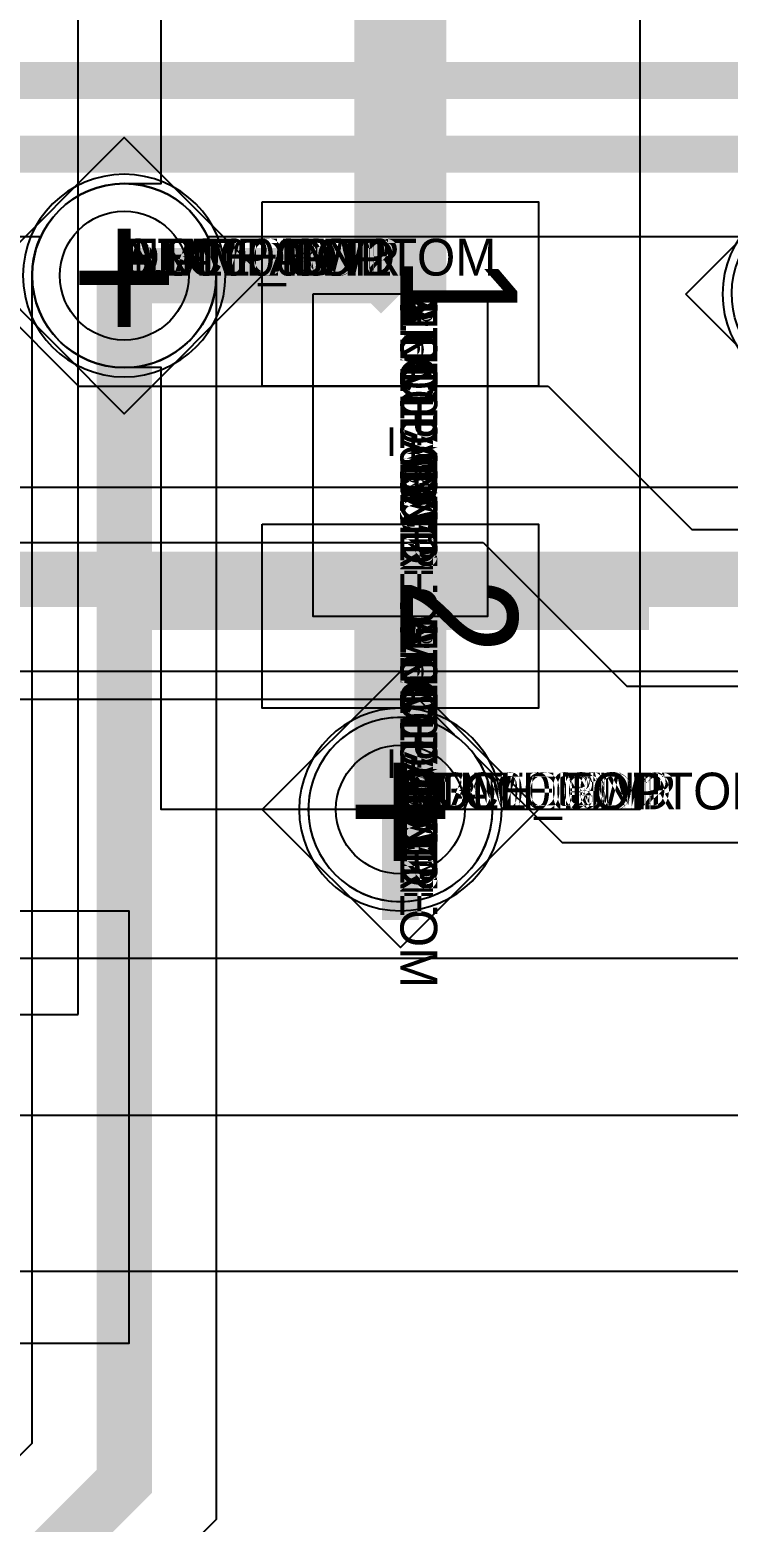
# Model space of a CAD drawing. Extents: x 0 to 323, y 0 to 320.
# Drawn here: x 74.35 to 78.14, y 215.83 to 223.94 of the extents above; entities that cross this region are included whole.
import ezdxf
from ezdxf.enums import TextEntityAlignment as Align

# ---------------------------------------------------------------- set-up
doc = ezdxf.new("R2010")
doc.units = 0
doc.header["$MEASUREMENT"] = 0
doc.layers.get('0').update_dxf_attribs({"linetype": 'CONTINUOUS'})
for name, color, linetype in [('CDN_FIGURES', 7, 'CONTINUOUS'), ('ETCH_BOTTOM', 7, 'CONTINUOUS'), ('ETCH_GND', 3, 'CONTINUOUS'), ('ETCH_INT1', 4, 'CONTINUOUS'), ('ETCH_INT2', 5, 'CONTINUOUS'), ('ETCH_PWR', 6, 'CONTINUOUS'), ('ETCH_TOP', 2, 'CONTINUOUS'), ('MANUFACTURING_NCLEGEND-1-6', 8, 'CONTINUOUS'), ('PACKAGE_GEOMETRY_ASSEMBLY_TOP', 11, 'CONTINUOUS'), ('PACKAGE_GEOMETRY_PIN_NUMBER', 9, 'CONTINUOUS')]:
    doc.layers.add(name, color=color, linetype=linetype)

# ---------------------------------------------------------------- blocks, each defined once
blk = doc.blocks.new('PAD_INFO')
for tag in ['SHAPE_TYPE', 'PAD_HEIGHT', 'PAD_LAYER', 'PAD_TYPE', 'PAD_WIDTH']:
    blk.add_attdef(tag, (0, 0), '', height=0.2)
at = {"flags": 2}
blk.add_attdef('CDN_TYPE', (0, 0), '', height=0.2, dxfattribs=at)
blk = doc.blocks.new('DRILL_INFO')
at = {"flags": 2}
blk.add_attdef('CDN_TYPE', (0, 0), '', height=0.2, dxfattribs=at)
for tag in ['FSHAPE', 'FCHAR', 'DRILL_HEIGHT', 'DIAMETER', 'PLATED', 'DRILL_WIDTH']:
    blk.add_attdef(tag, (0, 0), '', height=0.2)
blk = doc.blocks.new('VIA0700X0300')
at = {"layer": 'ETCH_BOTTOM'}
blk.add_circle((0, 0), 0.35, dxfattribs=at)
at = {"layer": 'ETCH_GND'}
blk.add_circle((0, 0), 0.35, dxfattribs=at)
at = {"layer": 'ETCH_INT1'}
blk.add_circle((0, 0), 0.35, dxfattribs=at)
at = {"layer": 'ETCH_INT2'}
blk.add_circle((0, 0), 0.35, dxfattribs=at)
at = {"layer": 'ETCH_PWR'}
blk.add_circle((0, 0), 0.35, dxfattribs=at)
at = {"layer": 'ETCH_TOP'}
blk.add_circle((0, 0), 0.35, dxfattribs=at)
ref = blk.add_blockref('PAD_INFO', (0, 0))
ref.add_attrib('PAD_LAYER', 'ETCH_TOP', (0, 0), dxfattribs={"height": 0.2})
ref.add_attrib('SHAPE_TYPE', 'NULL', (0, 0), dxfattribs={"height": 0.2})
ref.add_attrib('PAD_TYPE', 'ANTIPAD', (0, 0), dxfattribs={"height": 0.2})
ref.add_attrib('PAD_WIDTH', '0.000000', (0, 0), dxfattribs={"height": 0.2})
ref.add_attrib('PAD_HEIGHT', '0.000000', (0, 0), dxfattribs={"height": 0.2})
ref = blk.add_blockref('PAD_INFO', (0, 0))
ref.add_attrib('PAD_LAYER', 'ETCH_GND', (0, 0), dxfattribs={"height": 0.2})
ref.add_attrib('SHAPE_TYPE', 'NULL', (0, 0), dxfattribs={"height": 0.2})
ref.add_attrib('PAD_TYPE', 'ANTIPAD', (0, 0), dxfattribs={"height": 0.2})
ref.add_attrib('PAD_WIDTH', '0.000000', (0, 0), dxfattribs={"height": 0.2})
ref.add_attrib('PAD_HEIGHT', '0.000000', (0, 0), dxfattribs={"height": 0.2})
ref = blk.add_blockref('PAD_INFO', (0, 0))
ref.add_attrib('PAD_LAYER', 'ETCH_INT1', (0, 0), dxfattribs={"height": 0.2})
ref.add_attrib('SHAPE_TYPE', 'NULL', (0, 0), dxfattribs={"height": 0.2})
ref.add_attrib('PAD_TYPE', 'ANTIPAD', (0, 0), dxfattribs={"height": 0.2})
ref.add_attrib('PAD_WIDTH', '0.000000', (0, 0), dxfattribs={"height": 0.2})
ref.add_attrib('PAD_HEIGHT', '0.000000', (0, 0), dxfattribs={"height": 0.2})
ref = blk.add_blockref('PAD_INFO', (0, 0))
ref.add_attrib('PAD_LAYER', 'ETCH_INT2', (0, 0), dxfattribs={"height": 0.2})
ref.add_attrib('SHAPE_TYPE', 'NULL', (0, 0), dxfattribs={"height": 0.2})
ref.add_attrib('PAD_TYPE', 'ANTIPAD', (0, 0), dxfattribs={"height": 0.2})
ref.add_attrib('PAD_WIDTH', '0.000000', (0, 0), dxfattribs={"height": 0.2})
ref.add_attrib('PAD_HEIGHT', '0.000000', (0, 0), dxfattribs={"height": 0.2})
ref = blk.add_blockref('PAD_INFO', (0, 0))
ref.add_attrib('PAD_LAYER', 'ETCH_PWR', (0, 0), dxfattribs={"height": 0.2})
ref.add_attrib('SHAPE_TYPE', 'NULL', (0, 0), dxfattribs={"height": 0.2})
ref.add_attrib('PAD_TYPE', 'ANTIPAD', (0, 0), dxfattribs={"height": 0.2})
ref.add_attrib('PAD_WIDTH', '0.000000', (0, 0), dxfattribs={"height": 0.2})
ref.add_attrib('PAD_HEIGHT', '0.000000', (0, 0), dxfattribs={"height": 0.2})
ref = blk.add_blockref('PAD_INFO', (0, 0))
ref.add_attrib('PAD_LAYER', 'ETCH_BOTTOM', (0, 0), dxfattribs={"height": 0.2})
ref.add_attrib('SHAPE_TYPE', 'NULL', (0, 0), dxfattribs={"height": 0.2})
ref.add_attrib('PAD_TYPE', 'ANTIPAD', (0, 0), dxfattribs={"height": 0.2})
ref.add_attrib('PAD_WIDTH', '0.000000', (0, 0), dxfattribs={"height": 0.2})
ref.add_attrib('PAD_HEIGHT', '0.000000', (0, 0), dxfattribs={"height": 0.2})
ref = blk.add_blockref('PAD_INFO', (0, 0))
ref.add_attrib('PAD_LAYER', 'ETCH_TOP', (0, 0), dxfattribs={"height": 0.2})
ref.add_attrib('SHAPE_TYPE', 'NULL', (0, 0), dxfattribs={"height": 0.2})
ref.add_attrib('PAD_TYPE', 'THERMAL', (0, 0), dxfattribs={"height": 0.2})
ref.add_attrib('PAD_WIDTH', '0.000000', (0, 0), dxfattribs={"height": 0.2})
ref.add_attrib('PAD_HEIGHT', '0.000000', (0, 0), dxfattribs={"height": 0.2})
ref = blk.add_blockref('PAD_INFO', (0, 0))
ref.add_attrib('PAD_LAYER', 'ETCH_GND', (0, 0), dxfattribs={"height": 0.2})
ref.add_attrib('SHAPE_TYPE', 'NULL', (0, 0), dxfattribs={"height": 0.2})
ref.add_attrib('PAD_TYPE', 'THERMAL', (0, 0), dxfattribs={"height": 0.2})
ref.add_attrib('PAD_WIDTH', '0.000000', (0, 0), dxfattribs={"height": 0.2})
ref.add_attrib('PAD_HEIGHT', '0.000000', (0, 0), dxfattribs={"height": 0.2})
ref = blk.add_blockref('PAD_INFO', (0, 0))
ref.add_attrib('PAD_LAYER', 'ETCH_INT1', (0, 0), dxfattribs={"height": 0.2})
ref.add_attrib('SHAPE_TYPE', 'NULL', (0, 0), dxfattribs={"height": 0.2})
ref.add_attrib('PAD_TYPE', 'THERMAL', (0, 0), dxfattribs={"height": 0.2})
ref.add_attrib('PAD_WIDTH', '0.000000', (0, 0), dxfattribs={"height": 0.2})
ref.add_attrib('PAD_HEIGHT', '0.000000', (0, 0), dxfattribs={"height": 0.2})
ref = blk.add_blockref('PAD_INFO', (0, 0))
ref.add_attrib('PAD_LAYER', 'ETCH_INT2', (0, 0), dxfattribs={"height": 0.2})
ref.add_attrib('SHAPE_TYPE', 'NULL', (0, 0), dxfattribs={"height": 0.2})
ref.add_attrib('PAD_TYPE', 'THERMAL', (0, 0), dxfattribs={"height": 0.2})
ref.add_attrib('PAD_WIDTH', '0.000000', (0, 0), dxfattribs={"height": 0.2})
ref.add_attrib('PAD_HEIGHT', '0.000000', (0, 0), dxfattribs={"height": 0.2})
ref = blk.add_blockref('PAD_INFO', (0, 0))
ref.add_attrib('PAD_LAYER', 'ETCH_PWR', (0, 0), dxfattribs={"height": 0.2})
ref.add_attrib('SHAPE_TYPE', 'NULL', (0, 0), dxfattribs={"height": 0.2})
ref.add_attrib('PAD_TYPE', 'THERMAL', (0, 0), dxfattribs={"height": 0.2})
ref.add_attrib('PAD_WIDTH', '0.000000', (0, 0), dxfattribs={"height": 0.2})
ref.add_attrib('PAD_HEIGHT', '0.000000', (0, 0), dxfattribs={"height": 0.2})
ref = blk.add_blockref('PAD_INFO', (0, 0))
ref.add_attrib('PAD_LAYER', 'ETCH_BOTTOM', (0, 0), dxfattribs={"height": 0.2})
ref.add_attrib('SHAPE_TYPE', 'NULL', (0, 0), dxfattribs={"height": 0.2})
ref.add_attrib('PAD_TYPE', 'THERMAL', (0, 0), dxfattribs={"height": 0.2})
ref.add_attrib('PAD_WIDTH', '0.000000', (0, 0), dxfattribs={"height": 0.2})
ref.add_attrib('PAD_HEIGHT', '0.000000', (0, 0), dxfattribs={"height": 0.2})
ref = blk.add_blockref('PAD_INFO', (0, 0))
ref.add_attrib('PAD_LAYER', 'ETCH_TOP', (0, 0), dxfattribs={"height": 0.2})
ref.add_attrib('SHAPE_TYPE', 'CIRCLE', (0, 0), dxfattribs={"height": 0.2})
ref.add_attrib('PAD_TYPE', 'REGULAR', (0, 0), dxfattribs={"height": 0.2})
ref.add_attrib('PAD_WIDTH', '0.700000', (0, 0), dxfattribs={"height": 0.2})
ref.add_attrib('PAD_HEIGHT', '0.700000', (0, 0), dxfattribs={"height": 0.2})
ref = blk.add_blockref('PAD_INFO', (0, 0))
ref.add_attrib('PAD_LAYER', 'ETCH_GND', (0, 0), dxfattribs={"height": 0.2})
ref.add_attrib('SHAPE_TYPE', 'CIRCLE', (0, 0), dxfattribs={"height": 0.2})
ref.add_attrib('PAD_TYPE', 'REGULAR', (0, 0), dxfattribs={"height": 0.2})
ref.add_attrib('PAD_WIDTH', '0.700000', (0, 0), dxfattribs={"height": 0.2})
ref.add_attrib('PAD_HEIGHT', '0.700000', (0, 0), dxfattribs={"height": 0.2})
ref = blk.add_blockref('PAD_INFO', (0, 0))
ref.add_attrib('PAD_LAYER', 'ETCH_INT1', (0, 0), dxfattribs={"height": 0.2})
ref.add_attrib('SHAPE_TYPE', 'CIRCLE', (0, 0), dxfattribs={"height": 0.2})
ref.add_attrib('PAD_TYPE', 'REGULAR', (0, 0), dxfattribs={"height": 0.2})
ref.add_attrib('PAD_WIDTH', '0.700000', (0, 0), dxfattribs={"height": 0.2})
ref.add_attrib('PAD_HEIGHT', '0.700000', (0, 0), dxfattribs={"height": 0.2})
ref = blk.add_blockref('PAD_INFO', (0, 0))
ref.add_attrib('PAD_LAYER', 'ETCH_INT2', (0, 0), dxfattribs={"height": 0.2})
ref.add_attrib('SHAPE_TYPE', 'CIRCLE', (0, 0), dxfattribs={"height": 0.2})
ref.add_attrib('PAD_TYPE', 'REGULAR', (0, 0), dxfattribs={"height": 0.2})
ref.add_attrib('PAD_WIDTH', '0.700000', (0, 0), dxfattribs={"height": 0.2})
ref.add_attrib('PAD_HEIGHT', '0.700000', (0, 0), dxfattribs={"height": 0.2})
ref = blk.add_blockref('PAD_INFO', (0, 0))
ref.add_attrib('PAD_LAYER', 'ETCH_PWR', (0, 0), dxfattribs={"height": 0.2})
ref.add_attrib('SHAPE_TYPE', 'CIRCLE', (0, 0), dxfattribs={"height": 0.2})
ref.add_attrib('PAD_TYPE', 'REGULAR', (0, 0), dxfattribs={"height": 0.2})
ref.add_attrib('PAD_WIDTH', '0.700000', (0, 0), dxfattribs={"height": 0.2})
ref.add_attrib('PAD_HEIGHT', '0.700000', (0, 0), dxfattribs={"height": 0.2})
ref = blk.add_blockref('PAD_INFO', (0, 0))
ref.add_attrib('PAD_LAYER', 'ETCH_BOTTOM', (0, 0), dxfattribs={"height": 0.2})
ref.add_attrib('SHAPE_TYPE', 'CIRCLE', (0, 0), dxfattribs={"height": 0.2})
ref.add_attrib('PAD_TYPE', 'REGULAR', (0, 0), dxfattribs={"height": 0.2})
ref.add_attrib('PAD_WIDTH', '0.700000', (0, 0), dxfattribs={"height": 0.2})
ref.add_attrib('PAD_HEIGHT', '0.700000', (0, 0), dxfattribs={"height": 0.2})
ref = blk.add_blockref('DRILL_INFO', (0, 0))
ref.add_attrib('DIAMETER', '0.300000', (0, 0), dxfattribs={"height": 0.2})
ref.add_attrib('PLATED', 'PLATED', (0, 0), dxfattribs={"height": 0.2})
ref.add_attrib('FSHAPE', 'DIAMOND', (0, 0), dxfattribs={"height": 0.2})
ref.add_attrib('FCHAR', '+', (0, 0), dxfattribs={"height": 0.2})
ref.add_attrib('DRILL_WIDTH', '1.500000', (0, 0), dxfattribs={"height": 0.2})
ref.add_attrib('DRILL_HEIGHT', '1.500000', (0, 0), dxfattribs={"height": 0.2})
for tag in ['CDN_TYPE', 'PIN']:
    blk.add_attdef(tag, (0, 0), '', height=0.2)
at = {"flags": 2}
for tag in ['PSTKNAME', 'BBV']:
    blk.add_attdef(tag, (0, 0), '', height=0.2, dxfattribs=at)
blk = doc.blocks.new('FIGURE_DIAMOND')
at = {"layer": 'CDN_FIGURES'}
blk.add_lwpolyline([(-0.5, 0), (0, 0.5), (0.5, 0), (0, -0.5)], close=True, dxfattribs=at)
blk = doc.blocks.new('RC1000X1500TS')
at = {"layer": 'ETCH_TOP'}
blk.add_lwpolyline([(-0.5, -0.75), (-0.5, 0.75), (0.5, 0.75), (0.5, -0.75)], close=True, dxfattribs=at)
ref = blk.add_blockref('PAD_INFO', (0, 0))
ref.add_attrib('PAD_LAYER', 'ETCH_TOP', (0, 0), dxfattribs={"height": 0.2})
ref.add_attrib('SHAPE_TYPE', 'NULL', (0, 0), dxfattribs={"height": 0.2})
ref.add_attrib('PAD_TYPE', 'ANTIPAD', (0, 0), dxfattribs={"height": 0.2})
ref.add_attrib('PAD_WIDTH', '0.000000', (0, 0), dxfattribs={"height": 0.2})
ref.add_attrib('PAD_HEIGHT', '0.000000', (0, 0), dxfattribs={"height": 0.2})
ref = blk.add_blockref('PAD_INFO', (0, 0))
ref.add_attrib('PAD_LAYER', 'ETCH_GND', (0, 0), dxfattribs={"height": 0.2})
ref.add_attrib('SHAPE_TYPE', 'NULL', (0, 0), dxfattribs={"height": 0.2})
ref.add_attrib('PAD_TYPE', 'ANTIPAD', (0, 0), dxfattribs={"height": 0.2})
ref.add_attrib('PAD_WIDTH', '0.000000', (0, 0), dxfattribs={"height": 0.2})
ref.add_attrib('PAD_HEIGHT', '0.000000', (0, 0), dxfattribs={"height": 0.2})
ref = blk.add_blockref('PAD_INFO', (0, 0))
ref.add_attrib('PAD_LAYER', 'ETCH_INT1', (0, 0), dxfattribs={"height": 0.2})
ref.add_attrib('SHAPE_TYPE', 'NULL', (0, 0), dxfattribs={"height": 0.2})
ref.add_attrib('PAD_TYPE', 'ANTIPAD', (0, 0), dxfattribs={"height": 0.2})
ref.add_attrib('PAD_WIDTH', '0.000000', (0, 0), dxfattribs={"height": 0.2})
ref.add_attrib('PAD_HEIGHT', '0.000000', (0, 0), dxfattribs={"height": 0.2})
ref = blk.add_blockref('PAD_INFO', (0, 0))
ref.add_attrib('PAD_LAYER', 'ETCH_INT2', (0, 0), dxfattribs={"height": 0.2})
ref.add_attrib('SHAPE_TYPE', 'NULL', (0, 0), dxfattribs={"height": 0.2})
ref.add_attrib('PAD_TYPE', 'ANTIPAD', (0, 0), dxfattribs={"height": 0.2})
ref.add_attrib('PAD_WIDTH', '0.000000', (0, 0), dxfattribs={"height": 0.2})
ref.add_attrib('PAD_HEIGHT', '0.000000', (0, 0), dxfattribs={"height": 0.2})
ref = blk.add_blockref('PAD_INFO', (0, 0))
ref.add_attrib('PAD_LAYER', 'ETCH_PWR', (0, 0), dxfattribs={"height": 0.2})
ref.add_attrib('SHAPE_TYPE', 'NULL', (0, 0), dxfattribs={"height": 0.2})
ref.add_attrib('PAD_TYPE', 'ANTIPAD', (0, 0), dxfattribs={"height": 0.2})
ref.add_attrib('PAD_WIDTH', '0.000000', (0, 0), dxfattribs={"height": 0.2})
ref.add_attrib('PAD_HEIGHT', '0.000000', (0, 0), dxfattribs={"height": 0.2})
ref = blk.add_blockref('PAD_INFO', (0, 0))
ref.add_attrib('PAD_LAYER', 'ETCH_BOTTOM', (0, 0), dxfattribs={"height": 0.2})
ref.add_attrib('SHAPE_TYPE', 'NULL', (0, 0), dxfattribs={"height": 0.2})
ref.add_attrib('PAD_TYPE', 'ANTIPAD', (0, 0), dxfattribs={"height": 0.2})
ref.add_attrib('PAD_WIDTH', '0.000000', (0, 0), dxfattribs={"height": 0.2})
ref.add_attrib('PAD_HEIGHT', '0.000000', (0, 0), dxfattribs={"height": 0.2})
ref = blk.add_blockref('PAD_INFO', (0, 0))
ref.add_attrib('PAD_LAYER', 'ETCH_TOP', (0, 0), dxfattribs={"height": 0.2})
ref.add_attrib('SHAPE_TYPE', 'NULL', (0, 0), dxfattribs={"height": 0.2})
ref.add_attrib('PAD_TYPE', 'THERMAL', (0, 0), dxfattribs={"height": 0.2})
ref.add_attrib('PAD_WIDTH', '0.000000', (0, 0), dxfattribs={"height": 0.2})
ref.add_attrib('PAD_HEIGHT', '0.000000', (0, 0), dxfattribs={"height": 0.2})
ref = blk.add_blockref('PAD_INFO', (0, 0))
ref.add_attrib('PAD_LAYER', 'ETCH_GND', (0, 0), dxfattribs={"height": 0.2})
ref.add_attrib('SHAPE_TYPE', 'NULL', (0, 0), dxfattribs={"height": 0.2})
ref.add_attrib('PAD_TYPE', 'THERMAL', (0, 0), dxfattribs={"height": 0.2})
ref.add_attrib('PAD_WIDTH', '0.000000', (0, 0), dxfattribs={"height": 0.2})
ref.add_attrib('PAD_HEIGHT', '0.000000', (0, 0), dxfattribs={"height": 0.2})
ref = blk.add_blockref('PAD_INFO', (0, 0))
ref.add_attrib('PAD_LAYER', 'ETCH_INT1', (0, 0), dxfattribs={"height": 0.2})
ref.add_attrib('SHAPE_TYPE', 'NULL', (0, 0), dxfattribs={"height": 0.2})
ref.add_attrib('PAD_TYPE', 'THERMAL', (0, 0), dxfattribs={"height": 0.2})
ref.add_attrib('PAD_WIDTH', '0.000000', (0, 0), dxfattribs={"height": 0.2})
ref.add_attrib('PAD_HEIGHT', '0.000000', (0, 0), dxfattribs={"height": 0.2})
ref = blk.add_blockref('PAD_INFO', (0, 0))
ref.add_attrib('PAD_LAYER', 'ETCH_INT2', (0, 0), dxfattribs={"height": 0.2})
ref.add_attrib('SHAPE_TYPE', 'NULL', (0, 0), dxfattribs={"height": 0.2})
ref.add_attrib('PAD_TYPE', 'THERMAL', (0, 0), dxfattribs={"height": 0.2})
ref.add_attrib('PAD_WIDTH', '0.000000', (0, 0), dxfattribs={"height": 0.2})
ref.add_attrib('PAD_HEIGHT', '0.000000', (0, 0), dxfattribs={"height": 0.2})
ref = blk.add_blockref('PAD_INFO', (0, 0))
ref.add_attrib('PAD_LAYER', 'ETCH_PWR', (0, 0), dxfattribs={"height": 0.2})
ref.add_attrib('SHAPE_TYPE', 'NULL', (0, 0), dxfattribs={"height": 0.2})
ref.add_attrib('PAD_TYPE', 'THERMAL', (0, 0), dxfattribs={"height": 0.2})
ref.add_attrib('PAD_WIDTH', '0.000000', (0, 0), dxfattribs={"height": 0.2})
ref.add_attrib('PAD_HEIGHT', '0.000000', (0, 0), dxfattribs={"height": 0.2})
ref = blk.add_blockref('PAD_INFO', (0, 0))
ref.add_attrib('PAD_LAYER', 'ETCH_BOTTOM', (0, 0), dxfattribs={"height": 0.2})
ref.add_attrib('SHAPE_TYPE', 'NULL', (0, 0), dxfattribs={"height": 0.2})
ref.add_attrib('PAD_TYPE', 'THERMAL', (0, 0), dxfattribs={"height": 0.2})
ref.add_attrib('PAD_WIDTH', '0.000000', (0, 0), dxfattribs={"height": 0.2})
ref.add_attrib('PAD_HEIGHT', '0.000000', (0, 0), dxfattribs={"height": 0.2})
ref = blk.add_blockref('PAD_INFO', (0, 0))
ref.add_attrib('PAD_LAYER', 'ETCH_GND', (0, 0), dxfattribs={"height": 0.2})
ref.add_attrib('SHAPE_TYPE', 'NULL', (0, 0), dxfattribs={"height": 0.2})
ref.add_attrib('PAD_TYPE', 'REGULAR', (0, 0), dxfattribs={"height": 0.2})
ref.add_attrib('PAD_WIDTH', '0.000000', (0, 0), dxfattribs={"height": 0.2})
ref.add_attrib('PAD_HEIGHT', '0.000000', (0, 0), dxfattribs={"height": 0.2})
ref = blk.add_blockref('PAD_INFO', (0, 0))
ref.add_attrib('PAD_LAYER', 'ETCH_INT1', (0, 0), dxfattribs={"height": 0.2})
ref.add_attrib('SHAPE_TYPE', 'NULL', (0, 0), dxfattribs={"height": 0.2})
ref.add_attrib('PAD_TYPE', 'REGULAR', (0, 0), dxfattribs={"height": 0.2})
ref.add_attrib('PAD_WIDTH', '0.000000', (0, 0), dxfattribs={"height": 0.2})
ref.add_attrib('PAD_HEIGHT', '0.000000', (0, 0), dxfattribs={"height": 0.2})
ref = blk.add_blockref('PAD_INFO', (0, 0))
ref.add_attrib('PAD_LAYER', 'ETCH_INT2', (0, 0), dxfattribs={"height": 0.2})
ref.add_attrib('SHAPE_TYPE', 'NULL', (0, 0), dxfattribs={"height": 0.2})
ref.add_attrib('PAD_TYPE', 'REGULAR', (0, 0), dxfattribs={"height": 0.2})
ref.add_attrib('PAD_WIDTH', '0.000000', (0, 0), dxfattribs={"height": 0.2})
ref.add_attrib('PAD_HEIGHT', '0.000000', (0, 0), dxfattribs={"height": 0.2})
ref = blk.add_blockref('PAD_INFO', (0, 0))
ref.add_attrib('PAD_LAYER', 'ETCH_PWR', (0, 0), dxfattribs={"height": 0.2})
ref.add_attrib('SHAPE_TYPE', 'NULL', (0, 0), dxfattribs={"height": 0.2})
ref.add_attrib('PAD_TYPE', 'REGULAR', (0, 0), dxfattribs={"height": 0.2})
ref.add_attrib('PAD_WIDTH', '0.000000', (0, 0), dxfattribs={"height": 0.2})
ref.add_attrib('PAD_HEIGHT', '0.000000', (0, 0), dxfattribs={"height": 0.2})
ref = blk.add_blockref('PAD_INFO', (0, 0))
ref.add_attrib('PAD_LAYER', 'ETCH_BOTTOM', (0, 0), dxfattribs={"height": 0.2})
ref.add_attrib('SHAPE_TYPE', 'NULL', (0, 0), dxfattribs={"height": 0.2})
ref.add_attrib('PAD_TYPE', 'REGULAR', (0, 0), dxfattribs={"height": 0.2})
ref.add_attrib('PAD_WIDTH', '0.000000', (0, 0), dxfattribs={"height": 0.2})
ref.add_attrib('PAD_HEIGHT', '0.000000', (0, 0), dxfattribs={"height": 0.2})
ref = blk.add_blockref('DRILL_INFO', (0, 0))
ref.add_attrib('DIAMETER', '0.000000', (0, 0), dxfattribs={"height": 0.2})
ref.add_attrib('PLATED', 'PLATED', (0, 0), dxfattribs={"height": 0.2})
ref.add_attrib('FSHAPE', 'NULL', (0, 0), dxfattribs={"height": 0.2})
ref.add_attrib('DRILL_WIDTH', '0.000000', (0, 0), dxfattribs={"height": 0.2})
ref.add_attrib('DRILL_HEIGHT', '0.000000', (0, 0), dxfattribs={"height": 0.2})
ref = blk.add_blockref('PAD_INFO', (0, 0))
ref.add_attrib('PAD_LAYER', 'ETCH_TOP', (0, 0), dxfattribs={"height": 0.2})
ref.add_attrib('SHAPE_TYPE', 'RECTANGLE', (0, 0), dxfattribs={"height": 0.2})
ref.add_attrib('PAD_TYPE', 'REGULAR', (0, 0), dxfattribs={"height": 0.2})
ref.add_attrib('PAD_WIDTH', '1.000000', (0, 0), dxfattribs={"height": 0.2})
ref.add_attrib('PAD_HEIGHT', '1.500000', (0, 0), dxfattribs={"height": 0.2})
for tag in ['CDN_TYPE', 'PIN']:
    blk.add_attdef(tag, (0, 0), '', height=0.2)
at = {"flags": 2}
for tag in ['PSTKNAME', 'BBV']:
    blk.add_attdef(tag, (0, 0), '', height=0.2, dxfattribs=at)
blk = doc.blocks.new('F56')
at = {"layer": 'PACKAGE_GEOMETRY_ASSEMBLY_TOP'}
blk.add_lwpolyline([(0, -0.475), (1.75, -0.475), (1.75, 0.475), (0, 0.475)], close=True, dxfattribs=at)
at = {"layer": 'ETCH_TOP'}
ref = blk.add_blockref('RC1000X1500TS', (0, 0), dxfattribs=at)
ref.add_attrib('CDN_TYPE', 'PIN', (0, 0), dxfattribs={"height": 0.2})
ref.add_attrib('PIN', '1', (0, 0), dxfattribs={"height": 0.2})
ref = blk.add_blockref('RC1000X1500TS', (1.75, 0), dxfattribs=at)
ref.add_attrib('CDN_TYPE', 'PIN', (0, 0), dxfattribs={"height": 0.2})
ref.add_attrib('PIN', '2', (0, 0), dxfattribs={"height": 0.2})
at = {"flags": 2}
for tag in ['SYMBOL_TYPE', 'CDN_TYPE', 'REFDES']:
    blk.add_attdef(tag, (0, 0), '', height=0.2, dxfattribs=at)
blk = doc.blocks.new('SO-16W')
at = {"layer": 'PACKAGE_GEOMETRY_ASSEMBLY_TOP'}
blk.add_lwpolyline([(-4.113, -5.1), (4.113, -5.1), (4.113, 5.1), (-4.113, 5.1)], close=True, dxfattribs=at)
at = {"flags": 2}
for tag in ['SYMBOL_TYPE', 'CDN_TYPE', 'REFDES']:
    blk.add_attdef(tag, (0, 0), '', height=0.2, dxfattribs=at)

msp = doc.modelspace()

# ---------------------------------------------------------------- linework, layer by layer
at = {"layer": 'ETCH_BOTTOM'}
for points, format in [([(70.1626, 224.1555, 0.3, 0.3, 0), (73.3626, 220.9555, 0.3, 0.3, 0), (83.1369, 220.9555, 0.3, 0.3, 0), (87.0976, 224.9162, 0.3, 0.3, 0), (87.0976, 225.3705, 0.3, 0.3, 0)], "xyseb"), ([(70.6627, 224.3626), (73.5697, 221.4556), (79.2001, 221.4556, -1.463426), (80.2251, 221.4556), (82.9298, 221.4556), (84.4796, 223.0054), (82.0125, 223.0054), (82.0125, 223.7554, -0.999818), (82.0125, 224.8556)], "xyb"), ([(87.4512, 224.5626), (83.344, 220.4554), (73.1555, 220.4554), (70.1626, 223.4483), (68.3699, 221.6556), (71.7127, 221.6556), (71.7127, 220.8848, -1.322533), (71.7127, 219.8262), (71.7127, 219.0554), (69.4936, 219.0554, -0.133937), (69.3369, 218.7812), (69.3019, 218.7462, -0.600521), (68.2886, 219.0554), (67.8625, 219.0554), (67.8625, 221.1482), (62.5627, 215.8484), (62.5627, 211.9984), (60.7283, 210.1639, -1.558206), (60.021, 210.8712), (61.5625, 212.4126), (61.5625, 216.2626), (69.6625, 224.3626)], "xyb"), ([(76.3626, 219.7055, 0.2, 0.2, 0), (76.3626, 220.3063, 0.2, 0.2, 0)], "xyseb"), ([(76.3626, 219.1047, 0.2, 0.2, 0), (76.3626, 219.7055, 0.2, 0.2, 0)], "xyseb")]:
    msp.add_lwpolyline(points, format=format, dxfattribs=at)
for points in [[(75.4127, 222.6055, 1), (74.3125, 222.6055, 1)], [(79.2127, 222.5055, 1), (78.1125, 222.5055, 1)], [(76.9127, 219.7055, 1), (75.8125, 219.7055, 1)]]:
    msp.add_lwpolyline(points, format="xyb", close=True, dxfattribs=at)
at = {"layer": 'ETCH_GND'}
msp.add_lwpolyline([(75.3627, 222.6055, 1), (74.3625, 222.6055, 1)], format="xyb", close=True, dxfattribs=at)
at = {"layer": 'ETCH_INT1'}
for points, format in [([(86.8852, 213.7887, 0.2, 0.2, 0), (86.5126, 214.1613, 0.2, 0.2, 0), (86.5126, 215.6298, 0.2, 0.2, 0), (87.9005, 217.0176, 0.2, 0.2, 0), (89.2883, 218.4055, 0.2, 0.2, 0), (89.3769, 218.4055, 0.2, 0.2, 0), (89.9626, 218.9912, 0.2, 0.2, 0), (89.9626, 221.2612, 0.2, 0.2, 0), (87.5583, 223.6655, 0.2, 0.2, 0), (48.9583, 223.6655, 0.2, 0.2, 0), (46.8183, 225.8055, 0.2, 0.2, 0), (40.6983, 225.8055, 0.2, 0.2, 0), (39.649, 224.7562, 0.2, 0.2, 0), (16.9476, 224.7562, 0.2, 0.2, 0), (13.7483, 227.9555, 0.2, 0.2, 0), (10.0226, 227.9555, 0.2, 0.2, 0), (8.9926, 226.9255, 0.2, 0.2, 0)], "xyseb"), ([(85.7401, 213.7887, 0.2, 0.2, 0), (86.1126, 214.1612, 0.2, 0.2, 0), (86.1126, 215.7955, 0.2, 0.2, 0), (89.1226, 218.8055, 0.2, 0.2, 0), (89.2112, 218.8055, 0.2, 0.2, 0), (89.5626, 219.1569, 0.2, 0.2, 0), (89.5626, 221.0955, 0.2, 0.2, 0), (87.3926, 223.2655, 0.2, 0.2, 0), (48.7926, 223.2655, 0.2, 0.2, 0), (46.6526, 225.4055, 0.2, 0.2, 0), (40.864, 225.4055, 0.2, 0.2, 0), (39.8147, 224.3562, 0.2, 0.2, 0), (16.7819, 224.3562, 0.2, 0.2, 0), (13.5826, 227.5555, 0.2, 0.2, 0), (11.3076, 227.5555, 0.2, 0.2, 0), (10.9926, 227.2405, 0.2, 0.2, 0), (10.9926, 226.9255, 0.2, 0.2, 0)], "xyseb"), ([(87.2062, 222.8154), (79.0551, 222.8154, -2.06368), (78.2701, 222.8154), (75.3165, 222.8154, -1.564184), (74.4087, 222.8154), (48.6062, 222.8154), (46.4662, 224.9554)], "xyb")]:
    msp.add_lwpolyline(points, format=format, dxfattribs=at)
msp.add_lwpolyline([(76.8627, 219.7055, 1), (75.8625, 219.7055, 1)], format="xyb", close=True, dxfattribs=at)
at = {"layer": 'ETCH_INT2'}
for points, format in [([(68.1125, 204.2626), (68.1125, 205.9791), (67.4975, 206.5941), (67.4975, 210.2669), (69.4144, 212.1838, -0.060728), (69.489, 212.2791), (69.789, 212.5791, -0.077642), (69.9137, 212.6701, -0.149429), (70.1933, 212.7556), (70.8555, 212.7556), (74.3625, 216.2626), (74.3625, 222.6055, -1), (75.3627, 222.6055), (75.3627, 215.8484), (71.2697, 211.7554), (70.9397, 211.7554, -0.915475), (70.0192, 211.3742), (68.4977, 209.8527), (68.4977, 207.5476, -0.915475), (68.8789, 206.6271), (69.1127, 206.3933), (69.1127, 203.8484)], "xyb"), ([(70.1633, 212.2255, 0.3, 0.3, 0), (70.1933, 212.2555, 0.3, 0.3, 0), (71.0626, 212.2555, 0.3, 0.3, 0), (74.8626, 216.0555, 0.3, 0.3, 0), (74.8626, 222.6055, 0.3, 0.3, 0)], "xyseb")]:
    msp.add_lwpolyline(points, format=format, dxfattribs=at)
msp.add_lwpolyline([(76.8627, 219.7055, 1), (75.8625, 219.7055, 1)], format="xyb", close=True, dxfattribs=at)
at = {"layer": 'ETCH_PWR'}
for points in [[(17.7027, 253.8976), (17.7027, 220.3956), (20.8505, 220.3956), (21.4605, 221.0056), (33.0504, 221.0056), (33.7192, 220.3368, -1.31896), (34.4211, 219.6774), (34.5128, 219.5856), (39.2771, 219.5856, -1.318819), (40.2397, 219.5556), (40.9605, 219.5556), (41.7975, 220.3926), (41.7975, 220.4283), (43.4813, 222.1121, -2.023728), (44.2011, 222.4484), (71.1033, 222.4484), (71.1605, 222.5056), (74.1147, 222.5056), (74.6147, 222.0056), (77.1647, 222.0056), (77.9447, 221.2256), (79.4571, 221.2256, -3.639899), (79.9681, 221.2256), (88.3245, 221.2256, -0.0667)], [(44.5218, 220.7482), (71.5529, 220.7482, 3.478553), (72.081, 220.8054), (73.4105, 220.8054), (73.9105, 220.3054), (76.4605, 220.3054), (76.6538, 220.1121, 12.175718), (76.7692, 219.9967), (77.2405, 219.5254), (88.4771, 219.5254, 1.277006)], [(86.6205, 217.9906), (84.9048, 217.9906, 1.175829), (84.1142, 218.5818), (83.8004, 218.8956), (57.4005, 218.8956), (54.5105, 216.0056)], [(87.864, 216.2904), (84.0012, 216.2904), (83.0962, 217.1954), (73.1118, 217.1954, -1.803436), (72.2634, 217.1954), (71.8591, 217.1954, -1.66478), (70.9761, 217.1954), (70.6161, 217.1954, -1.440731), (69.6791, 217.1954), (68.0186, 217.1954, -1.909949), (67.1966, 217.1954), (65.5282, 217.1954, -1.508985), (64.607, 217.1954), (58.1047, 217.1954), (55.2147, 214.3054)]]:
    msp.add_lwpolyline(points, format="xyb", dxfattribs=at)
msp.add_lwpolyline([(75.3627, 222.6055, 1), (74.3625, 222.6055, 1)], format="xyb", close=True, dxfattribs=at)
for points in [[(16.8526, 219.5455), (21.2026, 219.5455), (21.8126, 220.1555), (32.6983, 220.1555), (33.7483, 219.1055), (33.7907, 219.1055), (34.1607, 218.7355), (39.3183, 218.7355), (39.3483, 218.7055), (41.3126, 218.7055), (42.6476, 220.0405), (42.6476, 220.0762), (44.1697, 221.5983), (71.4554, 221.5983), (71.5126, 221.6555), (73.7626, 221.6555), (74.2626, 221.1555), (76.8126, 221.1555), (77.5926, 220.3755), (88.5183, 220.3755)], [(8.9926, 216.9255), (13.1426, 212.7755), (25.9826, 212.7755), (28.6026, 215.3955), (32.5195, 215.3955), (32.7595, 215.1555), (54.8626, 215.1555), (57.7526, 218.0455), (83.4483, 218.0455), (84.3533, 217.1405), (87.5119, 217.1405), (88.0126, 217.6412), (100.3126, 217.6412), (100.8983, 217.0555), (104.1069, 217.0555), (105.0969, 218.0455), (121.0683, 218.0455), (122.0633, 219.0405), (126.6919, 219.0405), (128.0769, 217.6555)]]:
    msp.add_lwpolyline(points, dxfattribs=at)
at = {"layer": 'ETCH_TOP'}
for points, format in [([(77.6627, 227.2556), (77.6627, 219.7054), (75.0625, 219.7054), (75.0625, 222.1054), (74.8626, 222.1054, -1), (74.8626, 223.1056), (75.0625, 223.1056), (75.0625, 225.6054)], "xyb"), ([(76.3626, 224.4555, 0.5, 0.5, 0), (76.3626, 222.5055, 0.5, 0.5, 0)], "xyseb"), ([(74.8626, 222.6055, 0.3, 0.3, 0), (76.2626, 222.6055, 0.3, 0.3, 0), (76.3626, 222.5055, 0.3, 0.3, 0)], "xyseb"), ([(76.3626, 220.7555, 0.5, 0.5, 0), (76.3626, 219.7055, 0.5, 0.5, 0)], "xyseb"), ([(75.0118, 220.7555, 0.15, 0.15, 0), (76.3626, 220.7555, 0.15, 0.15, 0)], "xyseb"), ([(76.3626, 220.7555, 0.15, 0.15, 0), (77.7134, 220.7555, 0.15, 0.15, 0)], "xyseb")]:
    msp.add_lwpolyline(points, format=format, dxfattribs=at)
msp.add_lwpolyline([(65.6677, 226.0491), (71.5612, 220.1556), (72.8885, 220.1556), (73.4395, 219.6046), (73.4819, 219.6046), (73.9319, 219.1546), (74.8877, 219.1546), (74.8877, 216.8044), (64.1375, 216.8044), (64.1375, 219.1546), (65.2148, 219.1546), (62.3625, 222.0069), (62.3625, 225.5069)], dxfattribs=at)

# ---------------------------------------------------------------- block references
for name, p, rotation in [('SO-16W', (69.5126, 222.7055), 90), ('F56', (76.3626, 222.5055), 270)]:
    msp.add_blockref(name, p, dxfattribs=dict(rotation=rotation))
for p in [(74.8626, 222.6055), (76.3626, 219.7055)]:
    msp.add_blockref('VIA0700X0300', p, dxfattribs=at)
at = {"layer": 'MANUFACTURING_NCLEGEND-1-6', "xscale": 1.5, "yscale": 1.5}
for p in [(74.8626, 222.6055), (78.6626, 222.5055), (76.3626, 219.7055)]:
    msp.add_blockref('FIGURE_DIAMOND', p, dxfattribs=at)

# ---------------------------------------------------------------- texts
at = {"layer": 'MANUFACTURING_NCLEGEND-1-6'}
for p in [(74.8626, 222.6055), (76.3626, 219.7055)]:
    msp.add_text('+', height=0.75, dxfattribs=at).set_placement(p, align=Align.MIDDLE_CENTER)
at = {"layer": 'PACKAGE_GEOMETRY_PIN_NUMBER', "width": 0.88}
for s, p in [('1', (76.3626, 222.5055)), ('2', (76.3626, 220.7555))]:
    msp.add_text(s, height=0.635, rotation=270, dxfattribs=at).set_placement(p, align=Align.CENTER)

doc.saveas('drawing.dxf')
